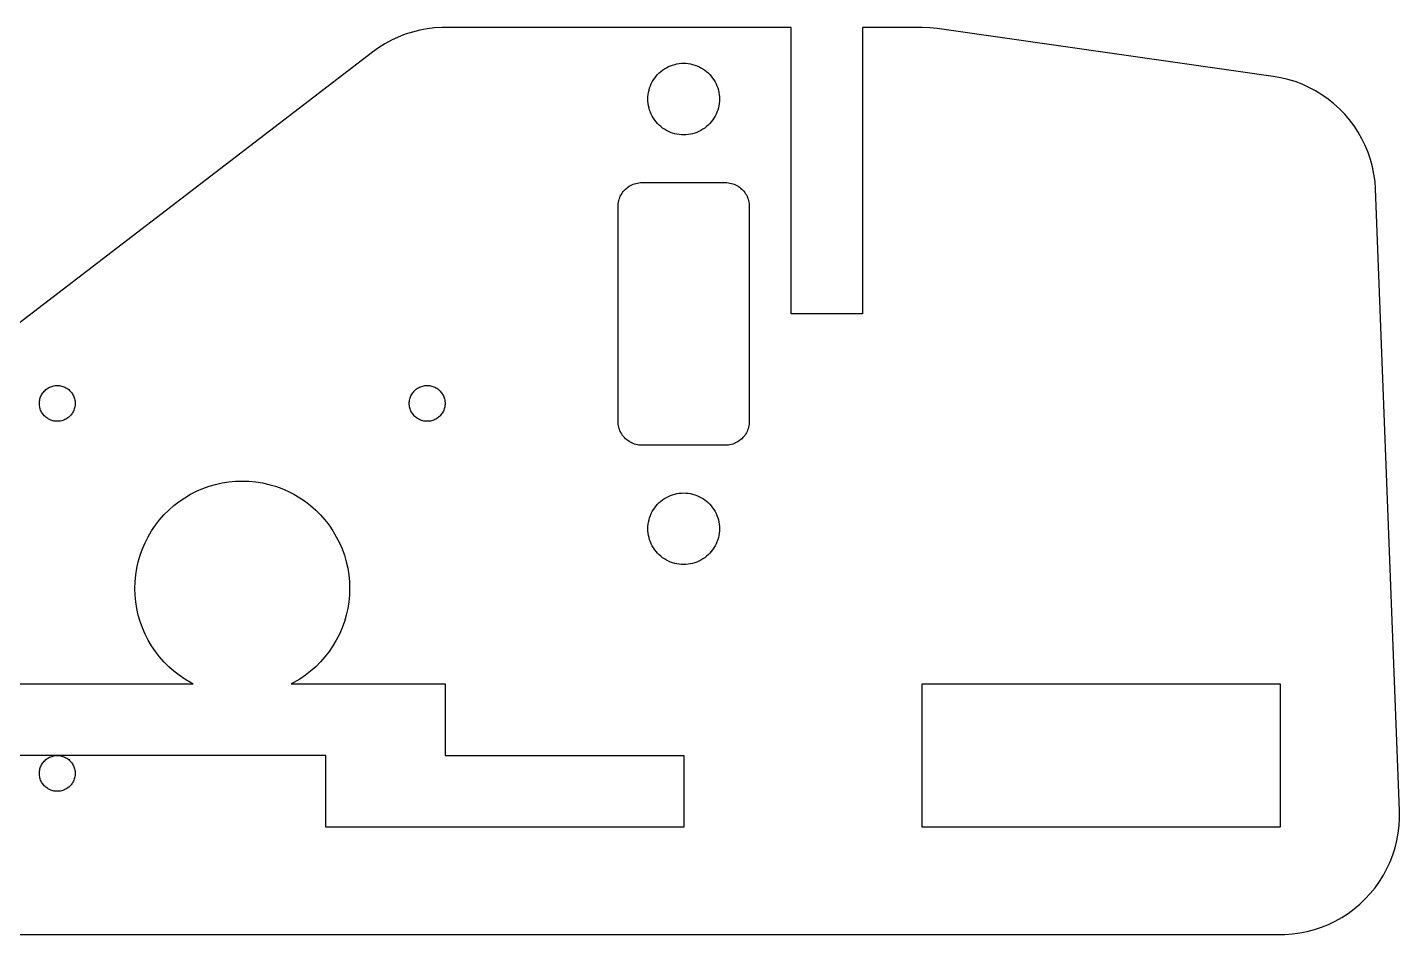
# Model space of a CAD drawing. Header units: metres. Extents: x -62 to 337, y -114 to 199.
# Drawn here: x 71 to 186, y -34 to 42 of the extents above; entities that cross this region are included whole.
import ezdxf

# ---------------------------------------------------------------- set-up
doc = ezdxf.new("R2010")
doc.units = ezdxf.units.M

msp = doc.modelspace()

# ---------------------------------------------------------------- linework, layer by layer
for p, q in [((102.666, 41.4278), (102.08, 41.1998)), ((103.264, 41.6185), (102.666, 41.4278)), ((103.874, 41.7713), (103.264, 41.6185)), ((104.492, 41.8856), (103.874, 41.7713)), ((105.115, 41.9608), (104.492, 41.8856)), ((105.742, 41.9967), (105.115, 41.9608)), ((135, 41.9991), (105.742, 41.9967)), ((135, 18), (135, 41.9991)), ((146, 42), (141, 41.9996)), ((141, 41.9996), (141, 18)), ((146.628, 41.9803), (146, 42)), ((147.253, 41.9211), (146.628, 41.9803)), ((175.414, 37.8995), (147.253, 41.9211)), ((100.426, 40.3024), (99.9157, 39.9361)), ((100.958, 40.636), (100.426, 40.3024)), ((101.511, 40.9356), (100.958, 40.636)), ((102.08, 41.1998), (101.511, 40.9356)), ((99.9157, 39.9361), (69.4735, 16.5766)), ((123.688, 37.9123), (123.813, 38.0536)), ((123.813, 38.0536), (123.946, 38.1869)), ((123.946, 38.1869), (124.088, 38.3115)), ((124.088, 38.3115), (124.237, 38.427)), ((124.237, 38.427), (124.393, 38.533)), ((124.393, 38.533), (124.555, 38.6289)), ((124.555, 38.6289), (124.723, 38.7145)), ((124.723, 38.7145), (124.896, 38.7893)), ((124.896, 38.7893), (125.073, 38.8532)), ((125.073, 38.8532), (125.254, 38.9057)), ((125.254, 38.9057), (125.438, 38.9469)), ((125.438, 38.9469), (125.624, 38.9763)), ((125.624, 38.9763), (125.812, 38.9941)), ((125.812, 38.9941), (126, 39)), ((126, 39), (126.188, 38.9941)), ((126.188, 38.9941), (126.376, 38.9763)), ((126.376, 38.9763), (126.562, 38.9469)), ((126.562, 38.9469), (126.746, 38.9057)), ((126.746, 38.9057), (126.927, 38.8532)), ((126.927, 38.8532), (127.104, 38.7893)), ((127.104, 38.7893), (127.277, 38.7145)), ((127.277, 38.7145), (127.445, 38.6289)), ((127.445, 38.6289), (127.607, 38.533)), ((127.607, 38.533), (127.763, 38.427)), ((127.763, 38.427), (127.912, 38.3115)), ((127.912, 38.3115), (128.054, 38.1869)), ((128.054, 38.1869), (128.187, 38.0536)), ((128.187, 38.0536), (128.312, 37.9123)), ((123.094, 36.7461), (123.147, 36.927)), ((123.147, 36.927), (123.211, 37.1044)), ((123.211, 37.1044), (123.286, 37.2773)), ((123.286, 37.2773), (123.371, 37.4453)), ((123.371, 37.4453), (123.467, 37.6075)), ((123.467, 37.6075), (123.573, 37.7634)), ((123.573, 37.7634), (123.688, 37.9123)), ((128.312, 37.9123), (128.427, 37.7634)), ((128.427, 37.7634), (128.533, 37.6075)), ((128.533, 37.6075), (128.629, 37.4453)), ((128.629, 37.4453), (128.714, 37.2773)), ((128.714, 37.2773), (128.789, 37.1044)), ((128.789, 37.1044), (128.853, 36.927)), ((128.853, 36.927), (128.906, 36.7461)), ((176.033, 37.7912), (175.414, 37.8995)), ((176.644, 37.6442), (176.033, 37.7912)), ((177.244, 37.4591), (176.644, 37.6442)), ((177.832, 37.2368), (177.244, 37.4591)), ((178.404, 36.978), (177.832, 37.2368)), ((178.959, 36.6837), (178.404, 36.978)), ((123, 36), (123.006, 36.1884)), ((123.006, 35.8116), (123, 36)), ((123.006, 36.1884), (123.024, 36.376)), ((123.024, 35.624), (123.006, 35.8116)), ((123.024, 36.376), (123.053, 36.5621)), ((123.053, 36.5621), (123.094, 36.7461)), ((128.906, 36.7461), (128.947, 36.5621)), ((128.947, 36.5621), (128.976, 36.376)), ((128.976, 36.376), (128.994, 36.1884)), ((128.994, 35.8116), (128.976, 35.624)), ((128.994, 36.1884), (129, 36)), ((129, 36), (128.994, 35.8116)), ((179.495, 36.3552), (178.959, 36.6837)), ((180.008, 35.9937), (179.495, 36.3552)), ((180.498, 35.6006), (180.008, 35.9937)), ((123.053, 35.4379), (123.024, 35.624)), ((123.094, 35.2539), (123.053, 35.4379)), ((123.147, 35.0729), (123.094, 35.2539)), ((123.211, 34.8956), (123.147, 35.0729)), ((123.286, 34.7227), (123.211, 34.8956)), ((123.371, 34.5547), (123.286, 34.7227)), ((123.467, 34.3925), (123.371, 34.5547)), ((128.629, 34.5547), (128.533, 34.3925)), ((128.714, 34.7227), (128.629, 34.5547)), ((128.789, 34.8956), (128.714, 34.7227)), ((128.853, 35.0729), (128.789, 34.8956)), ((128.906, 35.2539), (128.853, 35.0729)), ((128.947, 35.4379), (128.906, 35.2539)), ((128.976, 35.624), (128.947, 35.4379)), ((180.963, 35.1776), (180.498, 35.6006)), ((181.4, 34.7262), (180.963, 35.1776)), ((181.808, 34.2483), (181.4, 34.7262)), ((123.573, 34.2366), (123.467, 34.3925)), ((123.688, 34.0877), (123.573, 34.2366)), ((123.813, 33.9464), (123.688, 34.0877)), ((123.946, 33.8131), (123.813, 33.9464)), ((124.088, 33.6884), (123.946, 33.8131)), ((124.237, 33.5729), (124.088, 33.6884)), ((124.393, 33.467), (124.237, 33.5729)), ((124.555, 33.3711), (124.393, 33.467)), ((124.723, 33.2855), (124.555, 33.3711)), ((127.445, 33.3711), (127.277, 33.2855)), ((127.607, 33.467), (127.445, 33.3711)), ((127.763, 33.5729), (127.607, 33.467)), ((127.912, 33.6884), (127.763, 33.5729)), ((128.054, 33.8131), (127.912, 33.6884)), ((128.187, 33.9464), (128.054, 33.8131)), ((128.312, 34.0877), (128.187, 33.9464)), ((128.427, 34.2366), (128.312, 34.0877)), ((128.533, 34.3925), (128.427, 34.2366)), ((182.185, 33.7457), (181.808, 34.2483)), ((182.529, 33.2205), (182.185, 33.7457)), ((124.896, 33.2107), (124.723, 33.2855)), ((125.073, 33.1468), (124.896, 33.2107)), ((125.254, 33.0942), (125.073, 33.1468)), ((125.438, 33.0531), (125.254, 33.0942)), ((125.624, 33.0237), (125.438, 33.0531)), ((125.812, 33.0059), (125.624, 33.0237)), ((126, 33), (125.812, 33.0059)), ((126.188, 33.0059), (126, 33)), ((126.376, 33.0237), (126.188, 33.0059)), ((126.562, 33.0531), (126.376, 33.0237)), ((126.746, 33.0942), (126.562, 33.0531)), ((126.927, 33.1468), (126.746, 33.0942)), ((127.104, 33.2107), (126.927, 33.1468)), ((127.277, 33.2855), (127.104, 33.2107)), ((182.84, 32.6747), (182.529, 33.2205)), ((183.116, 32.1104), (182.84, 32.6747)), ((183.356, 31.5298), (183.116, 32.1104)), ((183.559, 30.9354), (183.356, 31.5298)), ((183.725, 30.3293), (183.559, 30.9354)), ((183.852, 29.7141), (183.725, 30.3293)), ((121.428, 28.6886), (121.536, 28.7526)), ((121.536, 28.7526), (121.648, 28.8096)), ((121.648, 28.8096), (121.764, 28.8595)), ((121.764, 28.8595), (121.882, 28.9021)), ((121.882, 28.9021), (122.003, 28.9372)), ((122.003, 28.9372), (122.125, 28.9646)), ((122.125, 28.9646), (122.249, 28.9842)), ((122.249, 28.9842), (122.374, 28.996)), ((122.374, 28.996), (122.5, 29)), ((122.5, 29), (129.5, 29)), ((129.5, 29), (129.626, 28.996)), ((129.626, 28.996), (129.751, 28.9842)), ((129.751, 28.9842), (129.875, 28.9646)), ((129.875, 28.9646), (129.997, 28.9372)), ((129.997, 28.9372), (130.118, 28.9021)), ((130.118, 28.9021), (130.236, 28.8595)), ((130.236, 28.8595), (130.352, 28.8096)), ((130.352, 28.8096), (130.464, 28.7526)), ((130.464, 28.7526), (130.572, 28.6886)), ((183.94, 29.0921), (183.852, 29.7141)), ((183.989, 28.4658), (183.94, 29.0921)), ((120.563, 27.4974), (120.598, 27.618)), ((120.598, 27.618), (120.64, 27.7362)), ((120.64, 27.7362), (120.69, 27.8515)), ((120.69, 27.8515), (120.747, 27.9635)), ((120.747, 27.9635), (120.811, 28.0716)), ((120.811, 28.0716), (120.882, 28.1756)), ((120.882, 28.1756), (120.959, 28.2748)), ((120.959, 28.2748), (121.042, 28.3691)), ((121.042, 28.3691), (121.131, 28.4579)), ((121.131, 28.4579), (121.225, 28.541)), ((121.225, 28.541), (121.324, 28.618)), ((121.324, 28.618), (121.428, 28.6886)), ((130.572, 28.6886), (130.676, 28.618)), ((130.676, 28.618), (130.775, 28.541)), ((130.775, 28.541), (130.869, 28.4579)), ((130.869, 28.4579), (130.958, 28.3691)), ((130.958, 28.3691), (131.041, 28.2748)), ((131.041, 28.2748), (131.118, 28.1756)), ((131.118, 28.1756), (131.189, 28.0716)), ((131.189, 28.0716), (131.253, 27.9635)), ((131.253, 27.9635), (131.31, 27.8515)), ((131.31, 27.8515), (131.36, 27.7362)), ((131.36, 27.7362), (131.402, 27.618)), ((131.402, 27.618), (131.437, 27.4974)), ((185.993, -23.6157), (183.989, 28.4658)), ((120.5, 27), (120.504, 27.1256)), ((120.5, 9), (120.5, 27)), ((120.504, 27.1256), (120.516, 27.2507)), ((120.516, 27.2507), (120.535, 27.3748)), ((120.535, 27.3748), (120.563, 27.4974)), ((131.437, 27.4974), (131.465, 27.3748)), ((131.465, 27.3748), (131.484, 27.2507)), ((131.484, 27.2507), (131.496, 27.1256)), ((131.496, 27.1256), (131.5, 27)), ((131.5, 27), (131.5, 9)), ((141, 18), (135, 18)), ((72.3442, 11.4561), (72.4066, 11.5268)), ((72.4066, 11.5268), (72.4732, 11.5934)), ((72.4732, 11.5934), (72.5439, 11.6558)), ((72.5439, 11.6558), (72.6183, 11.7135)), ((72.6183, 11.7135), (72.6963, 11.7665)), ((72.6963, 11.7665), (72.7774, 11.8145)), ((72.7774, 11.8145), (72.8613, 11.8572)), ((72.8613, 11.8572), (72.9478, 11.8947)), ((72.9478, 11.8947), (73.0365, 11.9266)), ((73.0365, 11.9266), (73.127, 11.9529)), ((73.127, 11.9529), (73.2189, 11.9734)), ((73.2189, 11.9734), (73.312, 11.9882)), ((73.312, 11.9882), (73.4058, 11.997)), ((73.4058, 11.997), (73.5, 12)), ((73.5, 12), (73.5942, 11.997)), ((73.5942, 11.997), (73.688, 11.9882)), ((73.688, 11.9882), (73.7811, 11.9734)), ((73.7811, 11.9734), (73.873, 11.9529)), ((73.873, 11.9529), (73.9635, 11.9266)), ((73.9635, 11.9266), (74.0522, 11.8947)), ((74.0522, 11.8947), (74.1387, 11.8572)), ((74.1387, 11.8572), (74.2226, 11.8145)), ((74.2226, 11.8145), (74.3037, 11.7665)), ((74.3037, 11.7665), (74.3817, 11.7135)), ((74.3817, 11.7135), (74.4561, 11.6558)), ((74.4561, 11.6558), (74.5268, 11.5934)), ((74.5268, 11.5934), (74.5935, 11.5268)), ((74.5935, 11.5268), (74.6558, 11.4561)), ((103.344, 11.4561), (103.407, 11.5268)), ((103.407, 11.5268), (103.473, 11.5934)), ((103.473, 11.5934), (103.544, 11.6558)), ((103.544, 11.6558), (103.618, 11.7135)), ((103.618, 11.7135), (103.696, 11.7665)), ((103.696, 11.7665), (103.777, 11.8145)), ((103.777, 11.8145), (103.861, 11.8572)), ((103.861, 11.8572), (103.948, 11.8947)), ((103.948, 11.8947), (104.036, 11.9266)), ((104.036, 11.9266), (104.127, 11.9529)), ((104.127, 11.9529), (104.219, 11.9734)), ((104.219, 11.9734), (104.312, 11.9882)), ((104.312, 11.9882), (104.406, 11.997)), ((104.406, 11.997), (104.5, 12)), ((104.5, 12), (104.594, 11.997)), ((104.594, 11.997), (104.688, 11.9882)), ((104.688, 11.9882), (104.781, 11.9734)), ((104.781, 11.9734), (104.873, 11.9529)), ((104.873, 11.9529), (104.964, 11.9266)), ((104.964, 11.9266), (105.052, 11.8947)), ((105.052, 11.8947), (105.139, 11.8572)), ((105.139, 11.8572), (105.223, 11.8145)), ((105.223, 11.8145), (105.304, 11.7665)), ((105.304, 11.7665), (105.382, 11.7135)), ((105.382, 11.7135), (105.456, 11.6558)), ((105.456, 11.6558), (105.527, 11.5934)), ((105.527, 11.5934), (105.593, 11.5268)), ((105.593, 11.5268), (105.656, 11.4561)), ((72, 10.5), (72.003, 10.5942)), ((72.003, 10.4058), (72, 10.5)), ((72.003, 10.5942), (72.0118, 10.688)), ((72.0118, 10.312), (72.003, 10.4058)), ((72.0118, 10.688), (72.0266, 10.7811)), ((72.0266, 10.7811), (72.0471, 10.873)), ((72.0471, 10.873), (72.0734, 10.9635)), ((72.0734, 10.9635), (72.1053, 11.0522)), ((72.1053, 11.0522), (72.1428, 11.1387)), ((72.1428, 11.1387), (72.1855, 11.2226)), ((72.1855, 11.2226), (72.2335, 11.3037)), ((72.2335, 11.3037), (72.2865, 11.3817)), ((72.2865, 11.3817), (72.3442, 11.4561)), ((74.6558, 11.4561), (74.7135, 11.3817)), ((74.7135, 11.3817), (74.7665, 11.3037)), ((74.7665, 11.3037), (74.8145, 11.2226)), ((74.8145, 11.2226), (74.8573, 11.1387)), ((74.8573, 11.1387), (74.8947, 11.0522)), ((74.8947, 11.0522), (74.9266, 10.9635)), ((74.9266, 10.9635), (74.9529, 10.873)), ((74.9529, 10.873), (74.9734, 10.7811)), ((74.9734, 10.7811), (74.9882, 10.688)), ((74.9882, 10.688), (74.9971, 10.5942)), ((74.9971, 10.4058), (74.9882, 10.312)), ((74.9971, 10.5942), (75, 10.5)), ((75, 10.5), (74.9971, 10.4058)), ((103, 10.5), (103.003, 10.5942)), ((103.003, 10.4058), (103, 10.5)), ((103.003, 10.5942), (103.012, 10.688)), ((103.012, 10.312), (103.003, 10.4058)), ((103.012, 10.688), (103.027, 10.7811)), ((103.027, 10.7811), (103.047, 10.873)), ((103.047, 10.873), (103.073, 10.9635)), ((103.073, 10.9635), (103.105, 11.0522)), ((103.105, 11.0522), (103.143, 11.1387)), ((103.143, 11.1387), (103.186, 11.2226)), ((103.186, 11.2226), (103.234, 11.3037)), ((103.234, 11.3037), (103.286, 11.3817)), ((103.286, 11.3817), (103.344, 11.4561)), ((105.656, 11.4561), (105.714, 11.3817)), ((105.714, 11.3817), (105.766, 11.3037)), ((105.766, 11.3037), (105.814, 11.2226)), ((105.814, 11.2226), (105.857, 11.1387)), ((105.857, 11.1387), (105.895, 11.0522)), ((105.895, 11.0522), (105.927, 10.9635)), ((105.927, 10.9635), (105.953, 10.873)), ((105.953, 10.873), (105.973, 10.7811)), ((105.973, 10.7811), (105.988, 10.688)), ((105.988, 10.688), (105.997, 10.5942)), ((105.997, 10.4058), (105.988, 10.312)), ((105.997, 10.5942), (106, 10.5)), ((106, 10.5), (105.997, 10.4058)), ((72.0266, 10.2189), (72.0118, 10.312)), ((72.0471, 10.127), (72.0266, 10.2189)), ((72.0734, 10.0365), (72.0471, 10.127)), ((72.1053, 9.9478), (72.0734, 10.0365)), ((72.1428, 9.86133), (72.1053, 9.9478)), ((72.1855, 9.77736), (72.1428, 9.86133)), ((72.2335, 9.69626), (72.1855, 9.77736)), ((72.2865, 9.61832), (72.2335, 9.69626)), ((72.3442, 9.54385), (72.2865, 9.61832)), ((72.4066, 9.47318), (72.3442, 9.54385)), ((72.4732, 9.40654), (72.4066, 9.47318)), ((72.5439, 9.34422), (72.4732, 9.40654)), ((72.6183, 9.28647), (72.5439, 9.34422)), ((72.6963, 9.23351), (72.6183, 9.28647)), ((72.7774, 9.18553), (72.6963, 9.23351)), ((74.3037, 9.23351), (74.2226, 9.18553)), ((74.3817, 9.28647), (74.3037, 9.23351)), ((74.4561, 9.34422), (74.3817, 9.28647)), ((74.5268, 9.40654), (74.4561, 9.34422)), ((74.5935, 9.47318), (74.5268, 9.40654)), ((74.6558, 9.54385), (74.5935, 9.47318)), ((74.7135, 9.61832), (74.6558, 9.54385)), ((74.7665, 9.69626), (74.7135, 9.61832)), ((74.8145, 9.77736), (74.7665, 9.69626)), ((74.8573, 9.86133), (74.8145, 9.77736)), ((74.8947, 9.9478), (74.8573, 9.86133)), ((74.9266, 10.0365), (74.8947, 9.9478)), ((74.9529, 10.127), (74.9266, 10.0365)), ((74.9734, 10.2189), (74.9529, 10.127)), ((74.9882, 10.312), (74.9734, 10.2189)), ((103.027, 10.2189), (103.012, 10.312)), ((103.047, 10.127), (103.027, 10.2189)), ((103.073, 10.0365), (103.047, 10.127)), ((103.105, 9.9478), (103.073, 10.0365)), ((103.143, 9.86133), (103.105, 9.9478)), ((103.186, 9.77736), (103.143, 9.86133)), ((103.234, 9.69626), (103.186, 9.77736)), ((103.286, 9.61832), (103.234, 9.69626)), ((103.344, 9.54385), (103.286, 9.61832)), ((103.407, 9.47318), (103.344, 9.54385)), ((103.473, 9.40654), (103.407, 9.47318)), ((103.544, 9.34422), (103.473, 9.40654)), ((103.618, 9.28647), (103.544, 9.34422)), ((103.696, 9.23351), (103.618, 9.28647)), ((103.777, 9.18553), (103.696, 9.23351)), ((105.304, 9.23351), (105.223, 9.18553)), ((105.382, 9.28647), (105.304, 9.23351)), ((105.456, 9.34422), (105.382, 9.28647)), ((105.527, 9.40654), (105.456, 9.34422)), ((105.593, 9.47318), (105.527, 9.40654)), ((105.656, 9.54385), (105.593, 9.47318)), ((105.714, 9.61832), (105.656, 9.54385)), ((105.766, 9.69626), (105.714, 9.61832)), ((105.814, 9.77736), (105.766, 9.69626)), ((105.857, 9.86133), (105.814, 9.77736)), ((105.895, 9.9478), (105.857, 9.86133)), ((105.927, 10.0365), (105.895, 9.9478)), ((105.953, 10.127), (105.927, 10.0365)), ((105.973, 10.2189), (105.953, 10.127)), ((105.988, 10.312), (105.973, 10.2189)), ((72.8613, 9.14275), (72.7774, 9.18553)), ((72.9478, 9.10533), (72.8613, 9.14275)), ((73.0365, 9.07341), (72.9478, 9.10533)), ((73.127, 9.04712), (73.0365, 9.07341)), ((73.2189, 9.02657), (73.127, 9.04712)), ((73.312, 9.01183), (73.2189, 9.02657)), ((73.4058, 9.00294), (73.312, 9.01183)), ((73.5, 9), (73.4058, 9.00294)), ((73.5942, 9.00294), (73.5, 9)), ((73.688, 9.01183), (73.5942, 9.00294)), ((73.7811, 9.02657), (73.688, 9.01183)), ((73.873, 9.04712), (73.7811, 9.02657)), ((73.9635, 9.07341), (73.873, 9.04712)), ((74.0522, 9.10533), (73.9635, 9.07341)), ((74.1387, 9.14275), (74.0522, 9.10533)), ((74.2226, 9.18553), (74.1387, 9.14275)), ((103.861, 9.14275), (103.777, 9.18553)), ((103.948, 9.10533), (103.861, 9.14275)), ((104.036, 9.07341), (103.948, 9.10533)), ((104.127, 9.04712), (104.036, 9.07341)), ((104.219, 9.02657), (104.127, 9.04712)), ((104.312, 9.01183), (104.219, 9.02657)), ((104.406, 9.00294), (104.312, 9.01183)), ((104.5, 9), (104.406, 9.00294)), ((104.594, 9.00294), (104.5, 9)), ((104.688, 9.01183), (104.594, 9.00294)), ((104.781, 9.02657), (104.688, 9.01183)), ((104.873, 9.04712), (104.781, 9.02657)), ((104.964, 9.07341), (104.873, 9.04712)), ((105.052, 9.10533), (104.964, 9.07341)), ((105.139, 9.14275), (105.052, 9.10533)), ((105.223, 9.18553), (105.139, 9.14275)), ((120.504, 8.87442), (120.5, 9)), ((120.516, 8.74934), (120.504, 8.87442)), ((120.535, 8.62524), (120.516, 8.74934)), ((120.563, 8.50262), (120.535, 8.62524)), ((120.598, 8.38197), (120.563, 8.50262)), ((120.64, 8.26376), (120.598, 8.38197)), ((120.69, 8.14845), (120.64, 8.26376)), ((120.747, 8.0365), (120.69, 8.14845)), ((131.31, 8.14845), (131.253, 8.0365)), ((131.36, 8.26376), (131.31, 8.14845)), ((131.402, 8.38197), (131.36, 8.26376)), ((131.437, 8.50262), (131.402, 8.38197)), ((131.465, 8.62524), (131.437, 8.50262)), ((131.484, 8.74934), (131.465, 8.62524)), ((131.496, 8.87442), (131.484, 8.74934)), ((131.5, 9), (131.496, 8.87442)), ((120.811, 7.92836), (120.747, 8.0365)), ((120.882, 7.82443), (120.811, 7.92836)), ((120.959, 7.72516), (120.882, 7.82443)), ((121.042, 7.63092), (120.959, 7.72516)), ((121.131, 7.54207), (121.042, 7.63092)), ((121.225, 7.45898), (121.131, 7.54207)), ((121.324, 7.38197), (121.225, 7.45898)), ((121.428, 7.31136), (121.324, 7.38197)), ((121.536, 7.24739), (121.428, 7.31136)), ((121.648, 7.19035), (121.536, 7.24739)), ((121.764, 7.14046), (121.648, 7.19035)), ((121.882, 7.0979), (121.764, 7.14046)), ((122.003, 7.06284), (121.882, 7.0979)), ((122.125, 7.03543), (122.003, 7.06284)), ((122.249, 7.01578), (122.125, 7.03543)), ((122.374, 7.00395), (122.249, 7.01578)), ((122.5, 7), (122.374, 7.00395)), ((129.5, 7), (122.5, 7)), ((129.626, 7.00395), (129.5, 7)), ((129.751, 7.01578), (129.626, 7.00395)), ((129.875, 7.03543), (129.751, 7.01578)), ((129.997, 7.06284), (129.875, 7.03543)), ((130.118, 7.0979), (129.997, 7.06284)), ((130.236, 7.14046), (130.118, 7.0979)), ((130.352, 7.19035), (130.236, 7.14046)), ((130.464, 7.24739), (130.352, 7.19035)), ((130.572, 7.31136), (130.464, 7.24739)), ((130.676, 7.38197), (130.572, 7.31136)), ((130.775, 7.45898), (130.676, 7.38197)), ((130.869, 7.54207), (130.775, 7.45898)), ((130.958, 7.63092), (130.869, 7.54207)), ((131.041, 7.72516), (130.958, 7.63092)), ((131.118, 7.82443), (131.041, 7.72516)), ((131.189, 7.92836), (131.118, 7.82443)), ((131.253, 8.0365), (131.189, 7.92836)), ((85.6869, 3.36798), (86.2189, 3.55949)), ((86.2189, 3.55949), (86.7618, 3.71724)), ((86.7618, 3.71724), (87.3136, 3.84058)), ((87.3136, 3.84058), (87.872, 3.92903)), ((87.872, 3.92903), (88.4349, 3.98224)), ((88.4349, 3.98224), (89, 4)), ((89, 4), (89.5651, 3.98224)), ((89.5651, 3.98224), (90.128, 3.92903)), ((90.128, 3.92903), (90.6864, 3.84058)), ((90.6864, 3.84058), (91.2382, 3.71724)), ((91.2382, 3.71724), (91.7812, 3.55949)), ((91.7812, 3.55949), (92.3131, 3.36798)), ((83.7099, 2.28116), (84.1776, 2.59895)), ((84.1776, 2.59895), (84.6642, 2.88676)), ((84.6642, 2.88676), (85.168, 3.14343)), ((85.168, 3.14343), (85.6869, 3.36798)), ((92.3131, 3.36798), (92.832, 3.14343)), ((92.832, 3.14343), (93.3358, 2.88676)), ((93.3358, 2.88676), (93.8224, 2.59895)), ((93.8224, 2.59895), (94.2901, 2.28116)), ((123.946, 2.18692), (124.088, 2.31155)), ((124.088, 2.31155), (124.237, 2.42706)), ((124.237, 2.42706), (124.393, 2.53299)), ((124.393, 2.53299), (124.555, 2.62892)), ((124.555, 2.62892), (124.723, 2.71449)), ((124.723, 2.71449), (124.896, 2.78934)), ((124.896, 2.78934), (125.073, 2.85318)), ((125.073, 2.85318), (125.254, 2.90576)), ((125.254, 2.90576), (125.438, 2.94687)), ((125.438, 2.94687), (125.624, 2.97635)), ((125.624, 2.97635), (125.812, 2.99409)), ((125.812, 2.99409), (126, 3)), ((126, 3), (126.188, 2.99409)), ((126.188, 2.99409), (126.376, 2.97635)), ((126.376, 2.97635), (126.562, 2.94687)), ((126.562, 2.94687), (126.746, 2.90576)), ((126.746, 2.90576), (126.927, 2.85318)), ((126.927, 2.85318), (127.104, 2.78934)), ((127.104, 2.78934), (127.277, 2.71449)), ((127.277, 2.71449), (127.445, 2.62892)), ((127.445, 2.62892), (127.607, 2.53299)), ((127.607, 2.53299), (127.763, 2.42706)), ((127.763, 2.42706), (127.912, 2.31155)), ((127.912, 2.31155), (128.054, 2.18692)), ((82.0654, 0.73682), (82.4393, 1.16093)), ((82.4393, 1.16093), (82.8391, 1.56073)), ((82.8391, 1.56073), (83.2632, 1.93463)), ((83.2632, 1.93463), (83.7099, 2.28116)), ((94.2901, 2.28116), (94.7368, 1.93463)), ((94.7368, 1.93463), (95.1609, 1.56073)), ((95.1609, 1.56073), (95.5607, 1.16093)), ((95.5607, 1.16093), (95.9346, 0.73682)), ((123.211, 1.10439), (123.286, 1.27734)), ((123.286, 1.27734), (123.371, 1.44527)), ((123.371, 1.44527), (123.467, 1.60748)), ((123.467, 1.60748), (123.573, 1.76337)), ((123.573, 1.76337), (123.688, 1.91228)), ((123.688, 1.91228), (123.813, 2.05365)), ((123.813, 2.05365), (123.946, 2.18692)), ((128.054, 2.18692), (128.187, 2.05365)), ((128.187, 2.05365), (128.312, 1.91228)), ((128.312, 1.91228), (128.427, 1.76337)), ((128.427, 1.76337), (128.533, 1.60748)), ((128.533, 1.60748), (128.629, 1.44527)), ((128.629, 1.44527), (128.714, 1.27734)), ((128.714, 1.27734), (128.789, 1.10439)), ((81.4011, -0.17755), (81.7189, 0.29007)), ((81.7189, 0.29007), (82.0654, 0.73682)), ((95.9346, 0.73682), (96.2812, 0.29007)), ((96.2812, 0.29007), (96.599, -0.17755)), ((123, 0.00002), (123.006, 0.18838)), ((123.006, -0.18837), (123, 0.00002)), ((123.006, 0.18838), (123.024, 0.37601)), ((123.024, 0.37601), (123.053, 0.56215)), ((123.053, 0.56215), (123.094, 0.74608)), ((123.094, 0.74608), (123.147, 0.92706)), ((123.147, 0.92706), (123.211, 1.10439)), ((128.789, 1.10439), (128.853, 0.92706)), ((128.853, 0.92706), (128.906, 0.74608)), ((128.906, 0.74608), (128.947, 0.56215)), ((128.947, 0.56215), (128.976, 0.37601)), ((128.976, 0.37601), (128.994, 0.18838)), ((128.994, 0.18838), (129, 0)), ((129, 0), (128.994, -0.18837)), ((80.8566, -1.16798), (81.1133, -0.66421)), ((81.1133, -0.66421), (81.4011, -0.17755)), ((96.599, -0.17755), (96.8868, -0.66421)), ((96.8868, -0.66421), (97.1434, -1.16798)), ((123.024, -0.37599), (123.006, -0.18837)), ((123.053, -0.56213), (123.024, -0.37599)), ((123.094, -0.74606), (123.053, -0.56213)), ((123.147, -0.92705), (123.094, -0.74606)), ((123.211, -1.10437), (123.147, -0.92705)), ((123.286, -1.27733), (123.211, -1.10437)), ((128.789, -1.10437), (128.714, -1.27733)), ((128.853, -0.92705), (128.789, -1.10437)), ((128.906, -0.74606), (128.853, -0.92705)), ((128.947, -0.56213), (128.906, -0.74606)), ((128.976, -0.37599), (128.947, -0.56213)), ((128.994, -0.18837), (128.976, -0.37599)), ((80.2828, -2.76178), (80.4405, -2.21884)), ((80.4405, -2.21884), (80.632, -1.68687)), ((80.632, -1.68687), (80.8566, -1.16798)), ((97.1434, -1.16798), (97.368, -1.68687)), ((97.368, -1.68687), (97.5595, -2.21884)), ((97.5595, -2.21884), (97.7173, -2.76178)), ((123.371, -1.44525), (123.286, -1.27733)), ((123.467, -1.60747), (123.371, -1.44525)), ((123.573, -1.76335), (123.467, -1.60747)), ((123.688, -1.91226), (123.573, -1.76335)), ((123.813, -2.05363), (123.688, -1.91226)), ((123.946, -2.1869), (123.813, -2.05363)), ((124.088, -2.31154), (123.946, -2.1869)), ((128.054, -2.1869), (127.912, -2.31154)), ((128.187, -2.05363), (128.054, -2.1869)), ((128.312, -1.91226), (128.187, -2.05363)), ((128.427, -1.76335), (128.312, -1.91226)), ((128.533, -1.60747), (128.427, -1.76335)), ((128.629, -1.44525), (128.533, -1.60747)), ((128.714, -1.27733), (128.629, -1.44525)), ((80.071, -3.87199), (80.1594, -3.31357)), ((80.1594, -3.31357), (80.2828, -2.76178)), ((97.7173, -2.76178), (97.8406, -3.31357)), ((97.8406, -3.31357), (97.929, -3.87199)), ((124.237, -2.42705), (124.088, -2.31154)), ((124.393, -2.53297), (124.237, -2.42705)), ((124.555, -2.62891), (124.393, -2.53297)), ((124.723, -2.71448), (124.555, -2.62891)), ((124.896, -2.78932), (124.723, -2.71448)), ((125.073, -2.85316), (124.896, -2.78932)), ((125.254, -2.90575), (125.073, -2.85316)), ((125.438, -2.94685), (125.254, -2.90575)), ((125.624, -2.97633), (125.438, -2.94685)), ((125.812, -2.99408), (125.624, -2.97633)), ((126, -3), (125.812, -2.99408)), ((126.188, -2.99408), (126, -3)), ((126.376, -2.97633), (126.188, -2.99408)), ((126.562, -2.94685), (126.376, -2.97633)), ((126.746, -2.90575), (126.562, -2.94685)), ((126.927, -2.85316), (126.746, -2.90575)), ((127.104, -2.78932), (126.927, -2.85316)), ((127.277, -2.71448), (127.104, -2.78932)), ((127.445, -2.62891), (127.277, -2.71448)), ((127.607, -2.53297), (127.445, -2.62891)), ((127.763, -2.42705), (127.607, -2.53297)), ((127.912, -2.31154), (127.763, -2.42705)), ((80, -4.99998), (80.0178, -4.43488)), ((80.0178, -4.43488), (80.071, -3.87199)), ((97.929, -3.87199), (97.9823, -4.43488)), ((97.9823, -4.43488), (98, -5)), ((80.0178, -5.56511), (80, -4.99998)), ((80.071, -6.12799), (80.0178, -5.56511)), ((97.9823, -5.56511), (97.929, -6.12799)), ((98, -5), (97.9823, -5.56511)), ((80.1594, -6.68642), (80.071, -6.12799)), ((80.2828, -7.2382), (80.1594, -6.68642)), ((97.8406, -6.68642), (97.7173, -7.2382)), ((97.929, -6.12799), (97.8406, -6.68642)), ((80.4405, -7.78114), (80.2828, -7.2382)), ((80.632, -8.31311), (80.4405, -7.78114)), ((97.5595, -7.78114), (97.368, -8.31311)), ((97.7173, -7.2382), (97.5595, -7.78114)), ((80.8566, -8.832), (80.632, -8.31311)), ((81.1133, -9.33577), (80.8566, -8.832)), ((97.1434, -8.832), (96.8868, -9.33577)), ((97.368, -8.31311), (97.1434, -8.832)), ((81.4011, -9.82243), (81.1133, -9.33577)), ((81.7189, -10.2901), (81.4011, -9.82243)), ((82.0654, -10.7368), (81.7189, -10.2901)), ((96.2812, -10.2901), (95.9346, -10.7368)), ((96.599, -9.82243), (96.2812, -10.2901)), ((96.8868, -9.33577), (96.599, -9.82243)), ((82.4393, -11.1609), (82.0654, -10.7368)), ((82.8391, -11.5607), (82.4393, -11.1609)), ((95.5607, -11.1609), (95.1609, -11.5607)), ((95.9346, -10.7368), (95.5607, -11.1609)), ((83.2632, -11.9346), (82.8391, -11.5607)), ((83.7099, -12.2811), (83.2632, -11.9346)), ((84.1776, -12.5989), (83.7099, -12.2811)), ((84.6642, -12.8867), (84.1776, -12.5989)), ((93.8224, -12.5989), (93.3358, -12.8867)), ((94.2901, -12.2811), (93.8224, -12.5989)), ((94.7368, -11.9346), (94.2901, -12.2811)), ((95.1609, -11.5607), (94.7368, -11.9346)), ((66, -13), (84.8865, -13)), ((84.8865, -13), (84.6642, -12.8867)), ((93.3358, -12.8867), (93.1135, -13)), ((93.1135, -13), (106, -13)), ((106, -13), (106, -19)), ((146, -25), (146, -13)), ((146, -13), (176, -13)), ((176, -13), (176, -25)), ((96, -19), (66, -19)), ((72.2865, -19.6183), (72.3442, -19.5439)), ((72.3442, -19.5439), (72.4066, -19.4732)), ((72.4066, -19.4732), (72.4732, -19.4065)), ((72.4732, -19.4065), (72.5439, -19.3442)), ((72.5439, -19.3442), (72.6183, -19.2865)), ((72.6183, -19.2865), (72.6963, -19.2335)), ((72.6963, -19.2335), (72.7774, -19.1855)), ((72.7774, -19.1855), (72.8613, -19.1427)), ((72.8613, -19.1427), (72.9478, -19.1053)), ((72.9478, -19.1053), (73.0365, -19.0734)), ((73.0365, -19.0734), (73.127, -19.0471)), ((73.127, -19.0471), (73.2189, -19.0266)), ((73.2189, -19.0266), (73.312, -19.0118)), ((73.312, -19.0118), (73.4058, -19.0029)), ((73.4058, -19.0029), (73.5, -19)), ((73.5, -19), (73.5942, -19.0029)), ((73.5942, -19.0029), (73.688, -19.0118)), ((73.688, -19.0118), (73.7811, -19.0266)), ((73.7811, -19.0266), (73.873, -19.0471)), ((73.873, -19.0471), (73.9635, -19.0734)), ((73.9635, -19.0734), (74.0522, -19.1053)), ((74.0522, -19.1053), (74.1387, -19.1427)), ((74.1387, -19.1427), (74.2226, -19.1855)), ((74.2226, -19.1855), (74.3037, -19.2335)), ((74.3037, -19.2335), (74.3817, -19.2865)), ((74.3817, -19.2865), (74.4561, -19.3442)), ((74.4561, -19.3442), (74.5268, -19.4065)), ((74.5268, -19.4065), (74.5935, -19.4732)), ((74.5935, -19.4732), (74.6558, -19.5439)), ((74.6558, -19.5439), (74.7135, -19.6183)), ((96, -25), (96, -19)), ((106, -19), (126, -19)), ((126, -19), (126, -25)), ((72, -20.5), (72.003, -20.4058)), ((72.003, -20.5942), (72, -20.5)), ((72.003, -20.4058), (72.0118, -20.312)), ((72.0118, -20.688), (72.003, -20.5942)), ((72.0118, -20.312), (72.0266, -20.2189)), ((72.0266, -20.7811), (72.0118, -20.688)), ((72.0266, -20.2189), (72.0471, -20.127)), ((72.0471, -20.127), (72.0734, -20.0365)), ((72.0734, -20.0365), (72.1053, -19.9478)), ((72.1053, -19.9478), (72.1428, -19.8613)), ((72.1428, -19.8613), (72.1855, -19.7774)), ((72.1855, -19.7774), (72.2335, -19.6963)), ((72.2335, -19.6963), (72.2865, -19.6183)), ((74.7135, -19.6183), (74.7665, -19.6963)), ((74.7665, -19.6963), (74.8145, -19.7774)), ((74.8145, -19.7774), (74.8573, -19.8613)), ((74.8573, -19.8613), (74.8947, -19.9478)), ((74.8947, -19.9478), (74.9266, -20.0365)), ((74.9266, -20.0365), (74.9529, -20.127)), ((74.9529, -20.127), (74.9734, -20.2189)), ((74.9734, -20.2189), (74.9882, -20.312)), ((74.9882, -20.688), (74.9734, -20.7811)), ((74.9882, -20.312), (74.9971, -20.4058)), ((74.9971, -20.5942), (74.9882, -20.688)), ((74.9971, -20.4058), (75, -20.5)), ((75, -20.5), (74.9971, -20.5942)), ((72.0471, -20.873), (72.0266, -20.7811)), ((72.0734, -20.9635), (72.0471, -20.873)), ((72.1053, -21.0522), (72.0734, -20.9635)), ((72.1428, -21.1387), (72.1053, -21.0522)), ((72.1855, -21.2226), (72.1428, -21.1387)), ((72.2335, -21.3037), (72.1855, -21.2226)), ((72.2865, -21.3817), (72.2335, -21.3037)), ((72.3442, -21.4561), (72.2865, -21.3817)), ((72.4066, -21.5268), (72.3442, -21.4561)), ((72.4732, -21.5934), (72.4066, -21.5268)), ((72.5439, -21.6558), (72.4732, -21.5934)), ((72.6183, -21.7135), (72.5439, -21.6558)), ((72.6963, -21.7665), (72.6183, -21.7135)), ((72.7774, -21.8145), (72.6963, -21.7665)), ((72.8613, -21.8572), (72.7774, -21.8145)), ((74.2226, -21.8145), (74.1387, -21.8572)), ((74.3037, -21.7665), (74.2226, -21.8145)), ((74.3817, -21.7135), (74.3037, -21.7665)), ((74.4561, -21.6558), (74.3817, -21.7135)), ((74.5268, -21.5934), (74.4561, -21.6558)), ((74.5935, -21.5268), (74.5268, -21.5934)), ((74.6558, -21.4561), (74.5935, -21.5268)), ((74.7135, -21.3817), (74.6558, -21.4561)), ((74.7665, -21.3037), (74.7135, -21.3817)), ((74.8145, -21.2226), (74.7665, -21.3037)), ((74.8573, -21.1387), (74.8145, -21.2226)), ((74.8947, -21.0522), (74.8573, -21.1387)), ((74.9266, -20.9635), (74.8947, -21.0522)), ((74.9529, -20.873), (74.9266, -20.9635)), ((74.9734, -20.7811), (74.9529, -20.873)), ((72.9478, -21.8947), (72.8613, -21.8572)), ((73.0365, -21.9266), (72.9478, -21.8947)), ((73.127, -21.9529), (73.0365, -21.9266)), ((73.2189, -21.9734), (73.127, -21.9529)), ((73.312, -21.9882), (73.2189, -21.9734)), ((73.4058, -21.997), (73.312, -21.9882)), ((73.5, -22), (73.4058, -21.997)), ((73.5942, -21.997), (73.5, -22)), ((73.688, -21.9882), (73.5942, -21.997)), ((73.7811, -21.9734), (73.688, -21.9882)), ((73.873, -21.9529), (73.7811, -21.9734)), ((73.9635, -21.9266), (73.873, -21.9529)), ((74.0522, -21.8947), (73.9635, -21.9266)), ((74.1387, -21.8572), (74.0522, -21.8947)), ((185.997, -24.2439), (185.993, -23.6157)), ((126, -25), (96, -25)), ((176, -25), (146, -25)), ((185.888, -25.4949), (185.962, -24.8711)), ((185.962, -24.8711), (185.997, -24.2439)), ((185.622, -26.7224), (185.774, -26.1128)), ((185.774, -26.1128), (185.888, -25.4949)), ((185.205, -27.9069), (185.432, -27.3212)), ((185.432, -27.3212), (185.622, -26.7224)), ((184.643, -29.0298), (184.942, -28.4772)), ((184.942, -28.4772), (185.205, -27.9069)), ((183.944, -30.0734), (184.31, -29.5626)), ((184.31, -29.5626), (184.643, -29.0298)), ((182.666, -31.4545), (183.121, -31.0212)), ((183.121, -31.0212), (183.547, -30.5602)), ((183.547, -30.5602), (183.944, -30.0734)), ((181.679, -32.2311), (182.184, -31.8583)), ((182.184, -31.8583), (182.666, -31.4545)), ((179.453, -33.3848), (180.036, -33.1494)), ((180.036, -33.1494), (180.602, -32.8779)), ((180.602, -32.8779), (181.151, -32.5714)), ((181.151, -32.5714), (181.679, -32.2311)), ((66, -34), (176.384, -33.9926)), ((176.384, -33.9926), (177.011, -33.9488)), ((177.011, -33.9488), (177.634, -33.8656)), ((177.634, -33.8656), (178.25, -33.7436)), ((178.25, -33.7436), (178.857, -33.5831)), ((178.857, -33.5831), (179.453, -33.3848))]:
    msp.add_line(p, q)

doc.saveas('drawing.dxf')
